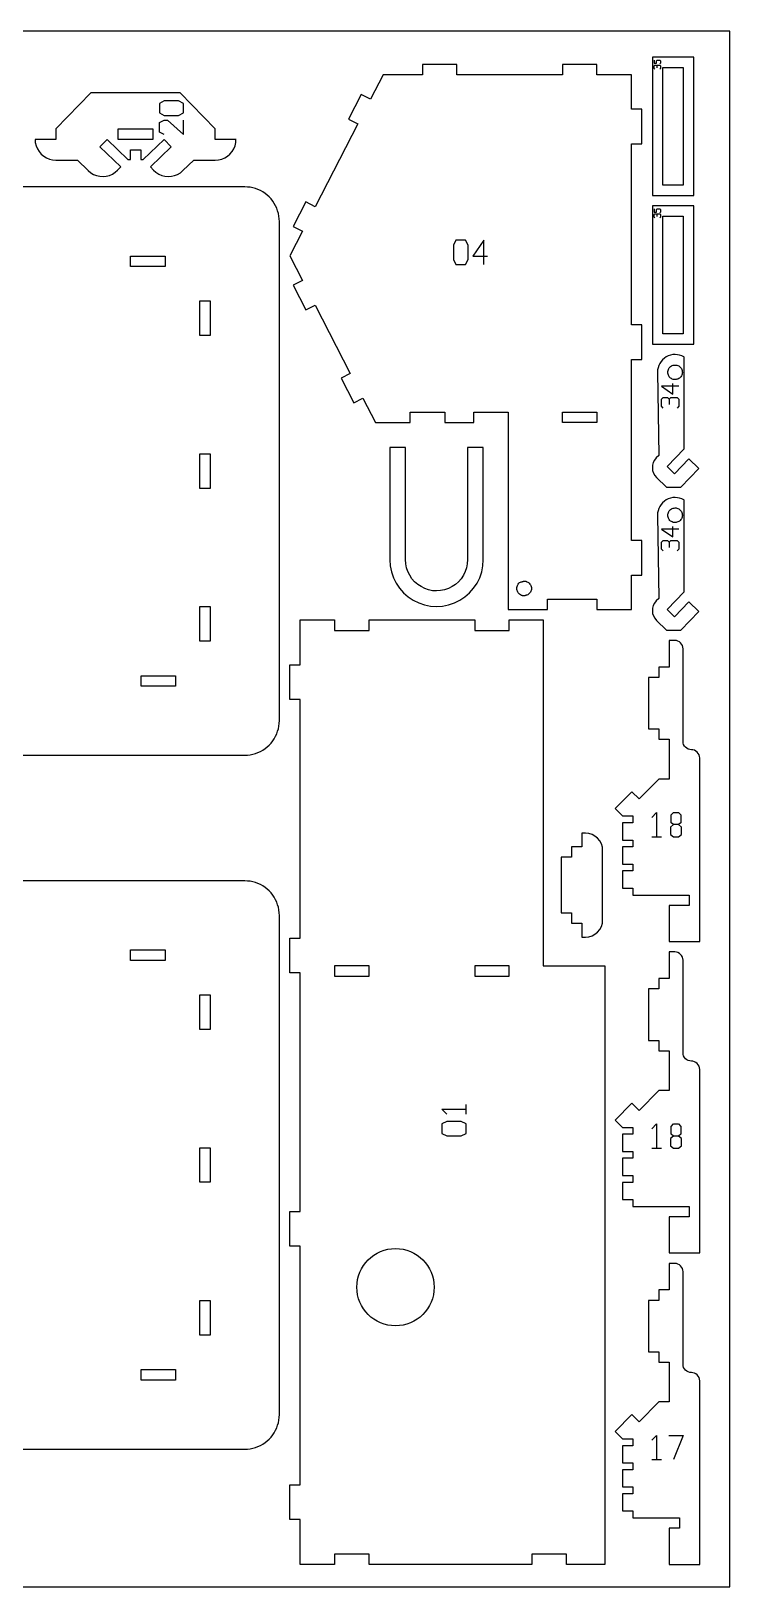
# Model space of a CAD drawing. Header units: millimetres. Extents: x 0 to 450, y 0 to 450.
# Drawn here: x 247.9 to 450, y 0 to 450 of the extents above; entities that cross this region are included whole.
import ezdxf

# ---------------------------------------------------------------- set-up
doc = ezdxf.new("R2010")
doc.units = ezdxf.units.MM
for name, color, linetype in [('CUT', 1, 'Continuous'), ('ENGRAVE', 5, 'Continuous'), ('SHEET', 8, 'Continuous')]:
    doc.layers.add(name, color=color, linetype=linetype)

msp = doc.modelspace()

# ---------------------------------------------------------------- linework, layer by layer
at = {"layer": 'CUT'}
for p, q in [((439.54, 442.51), (427.57, 442.51)), ((427.57, 442.51), (427.57, 402.47)), ((439.54, 402.47), (439.54, 442.51)), ((349.67, 437.39), (346, 430.28)), ((361.04, 437.39), (349.67, 437.39)), ((361.04, 440.39), (361.04, 437.39)), ((371.04, 440.39), (361.04, 440.39)), ((371.04, 437.39), (371.04, 440.39)), ((401.56, 437.39), (371.04, 437.39)), ((401.56, 440.39), (401.56, 437.39)), ((411.56, 440.39), (401.56, 440.39)), ((411.56, 437.39), (411.56, 440.39)), ((421.57, 437.39), (411.56, 437.39)), ((421.57, 427.39), (421.57, 437.39)), ((430.57, 439.51), (436.53, 439.51)), ((430.57, 405.47), (430.57, 439.51)), ((436.53, 439.51), (436.53, 405.47)), ((265.15, 432.17), (255.03, 421.69)), ((291.04, 432.17), (265.15, 432.17)), ((301.15, 421.69), (291.04, 432.17)), ((343.33, 431.65), (339.67, 424.54)), ((346, 430.28), (343.33, 431.65)), ((342.34, 423.16), (330.01, 399.22)), ((339.67, 424.54), (342.34, 423.16)), ((424.57, 427.39), (421.57, 427.39)), ((424.57, 417.39), (424.57, 427.39)), ((255.03, 418.69), (249.03, 418.69)), ((249.03, 418.69), (249.03, 417.75)), ((255.03, 421.69), (255.03, 418.69)), ((267.78, 416.53), (269.86, 418.69)), ((269.86, 418.69), (275.88, 412.88)), ((273.09, 421.69), (283.1, 421.69)), ((273.09, 418.69), (273.09, 421.69)), ((283.1, 418.69), (273.09, 418.69)), ((280.31, 412.88), (286.33, 418.69)), ((283.1, 421.69), (283.1, 418.69)), ((286.33, 418.69), (288.41, 416.53)), ((301.15, 418.69), (301.15, 421.69)), ((307.16, 418.69), (301.15, 418.69)), ((307.08, 417.75), (307.08, 418.69)), ((249.03, 417.75), (249.33, 416.84)), ((249.33, 416.84), (249.69, 415.97)), ((249.69, 415.97), (250.18, 415.17)), ((250.18, 415.17), (250.79, 414.45)), ((250.79, 414.45), (251.51, 413.84)), ((273.8, 410.72), (267.78, 416.53)), ((276.59, 415.69), (279.59, 415.69)), ((276.59, 412.88), (276.59, 415.69)), ((279.59, 415.69), (279.59, 412.88)), ((288.41, 416.53), (282.39, 410.72)), ((304.68, 413.84), (305.4, 414.45)), ((305.4, 414.45), (306.01, 415.17)), ((306.01, 415.17), (306.5, 415.97)), ((306.5, 415.97), (306.86, 416.84)), ((306.86, 416.84), (307.08, 417.75)), ((421.57, 365.03), (421.57, 417.39)), ((421.57, 417.39), (424.57, 417.39)), ((251.51, 413.84), (252.31, 413.35)), ((252.31, 413.35), (253.18, 412.99)), ((253.18, 412.99), (254.1, 412.77)), ((254.1, 412.77), (255.03, 412.69)), ((255.03, 412.69), (261.25, 412.69)), ((261.25, 412.69), (264.41, 409.64)), ((264.41, 409.64), (265.13, 409.04)), ((272.19, 409.16), (272.89, 409.79)), ((272.89, 409.79), (273.8, 410.72)), ((275.88, 412.88), (276.59, 412.88)), ((279.59, 412.88), (280.31, 412.88)), ((282.39, 410.72), (283.3, 409.79)), ((283.3, 409.79), (284, 409.16)), ((291.06, 409.04), (291.78, 409.64)), ((291.78, 409.64), (294.94, 412.69)), ((294.94, 412.69), (301.15, 412.69)), ((301.15, 412.69), (302.09, 412.77)), ((302.09, 412.77), (303.01, 412.99)), ((303.01, 412.99), (303.88, 413.35)), ((303.88, 413.35), (304.68, 413.84)), ((265.13, 409.04), (265.94, 408.56)), ((265.94, 408.56), (266.82, 408.22)), ((266.82, 408.22), (267.74, 408.01)), ((267.74, 408.01), (268.68, 407.96)), ((268.68, 407.96), (269.62, 408.05)), ((269.62, 408.05), (270.53, 408.28)), ((270.53, 408.28), (271.39, 408.66)), ((271.39, 408.66), (272.19, 409.16)), ((284, 409.16), (284.8, 408.66)), ((284.8, 408.66), (285.66, 408.28)), ((285.66, 408.28), (286.57, 408.05)), ((286.57, 408.05), (287.51, 407.96)), ((287.51, 407.96), (288.45, 408.01)), ((288.45, 408.01), (289.37, 408.22)), ((289.37, 408.22), (290.24, 408.56)), ((290.24, 408.56), (291.06, 409.04)), ((436.53, 405.47), (430.57, 405.47)), ((309.68, 404.96), (16.5, 404.96)), ((310.46, 404.89), (309.68, 404.96)), ((311.24, 404.83), (310.46, 404.89)), ((312.01, 404.68), (311.24, 404.83)), ((312.77, 404.47), (312.01, 404.68)), ((313.5, 404.19), (312.77, 404.47)), ((314.22, 403.87), (313.5, 404.19)), ((314.9, 403.48), (314.22, 403.87)), ((315.56, 403.05), (314.9, 403.48)), ((316.17, 402.56), (315.56, 403.05)), ((316.75, 402.03), (316.17, 402.56)), ((317.28, 401.45), (316.75, 402.03)), ((317.77, 400.83), (317.28, 401.45)), ((318.2, 400.18), (317.77, 400.83)), ((327.34, 400.59), (323.67, 393.48)), ((330.01, 399.22), (327.34, 400.59)), ((427.57, 402.47), (439.54, 402.47)), ((318.59, 399.5), (318.2, 400.18)), ((318.92, 398.78), (318.59, 399.5)), ((319.19, 398.05), (318.92, 398.78)), ((319.4, 397.29), (319.19, 398.05)), ((319.56, 396.52), (319.4, 397.29)), ((319.65, 395.74), (319.56, 396.52)), ((439.54, 399.47), (427.57, 399.47)), ((427.57, 399.47), (427.57, 359.42)), ((430.57, 396.47), (436.53, 396.47)), ((430.57, 362.42), (430.57, 396.47)), ((436.53, 396.47), (436.53, 362.42)), ((439.54, 359.42), (439.54, 399.47)), ((319.68, 394.95), (319.65, 395.74)), ((319.68, 250.56), (319.68, 394.95)), ((326.34, 392.1), (322.68, 384.99)), ((323.67, 393.48), (326.34, 392.1)), ((276.67, 381.95), (276.67, 384.95)), ((276.67, 384.95), (286.67, 384.95)), ((286.67, 384.95), (286.67, 381.95)), ((322.68, 384.99), (326.34, 377.88)), ((286.67, 381.95), (276.67, 381.95)), ((326.34, 377.88), (323.67, 376.5)), ((323.67, 376.5), (327.34, 369.39)), ((296.67, 361.95), (296.67, 371.95)), ((296.67, 371.95), (299.67, 371.95)), ((299.67, 371.95), (299.67, 361.95)), ((327.34, 369.39), (330.01, 370.76)), ((330.01, 370.76), (340.19, 350.99)), ((424.57, 365.03), (421.57, 365.03)), ((424.57, 355.03), (424.57, 365.03)), ((299.67, 361.95), (296.67, 361.95)), ((436.53, 362.42), (430.57, 362.42)), ((427.57, 359.42), (439.54, 359.42)), ((431.59, 355.74), (431.04, 355.37)), ((432.19, 356.04), (431.59, 355.74)), ((432.83, 356.25), (432.19, 356.04)), ((433.48, 356.42), (432.83, 356.25)), ((434.15, 356.42), (433.48, 356.42)), ((434.82, 356.38), (434.15, 356.42)), ((435.47, 356.25), (434.82, 356.38)), ((436.1, 356.04), (435.47, 356.25)), ((436.7, 355.74), (436.1, 356.04)), ((436.77, 355.7), (436.7, 355.74)), ((436.77, 329.13), (436.77, 355.7)), ((421.57, 302.67), (421.57, 355.03)), ((421.57, 355.03), (424.57, 355.03)), ((429.08, 351.98), (429.04, 351.31)), ((429.04, 351.31), (429.41, 327.27)), ((429.21, 352.64), (429.08, 351.98)), ((429.43, 353.27), (429.21, 352.64)), ((429.72, 353.87), (429.43, 353.27)), ((430.09, 354.43), (429.72, 353.87)), ((430.53, 354.93), (430.09, 354.43)), ((431.04, 355.37), (430.53, 354.93)), ((432.04, 351.31), (432.06, 351.59)), ((432.06, 351.04), (432.04, 351.31)), ((432.06, 351.59), (432.12, 351.86)), ((432.12, 350.77), (432.06, 351.04)), ((432.12, 351.86), (432.21, 352.12)), ((432.21, 352.12), (432.33, 352.37)), ((432.33, 352.37), (432.48, 352.59)), ((432.48, 352.59), (432.66, 352.8)), ((432.66, 352.8), (432.87, 352.98)), ((432.87, 352.98), (433.1, 353.14)), ((433.1, 353.14), (433.34, 353.26)), ((433.34, 353.26), (433.6, 353.35)), ((433.6, 353.35), (433.87, 353.4)), ((433.87, 353.4), (434.15, 353.42)), ((434.15, 353.42), (434.42, 353.42)), ((434.42, 353.42), (434.69, 353.37)), ((434.69, 353.37), (434.96, 353.29)), ((434.96, 353.29), (435.2, 353.14)), ((435.2, 353.14), (435.43, 352.98)), ((435.43, 352.98), (435.64, 352.8)), ((435.64, 352.8), (435.82, 352.59)), ((435.82, 352.59), (435.97, 352.37)), ((435.97, 352.37), (436.09, 352.12)), ((436.09, 352.12), (436.18, 351.86)), ((436.18, 351.86), (436.23, 351.59)), ((436.23, 351.04), (436.18, 350.77)), ((436.23, 351.59), (436.25, 351.31)), ((436.25, 351.31), (436.23, 351.04)), ((340.19, 350.99), (337.52, 349.61)), ((337.52, 349.61), (341.18, 342.5)), ((432.21, 350.51), (432.12, 350.77)), ((432.33, 350.26), (432.21, 350.51)), ((432.48, 350.03), (432.33, 350.26)), ((432.66, 349.83), (432.48, 350.03)), ((432.87, 349.65), (432.66, 349.83)), ((433.1, 349.49), (432.87, 349.65)), ((433.34, 349.37), (433.1, 349.49)), ((433.6, 349.26), (433.34, 349.37)), ((433.87, 349.21), (433.6, 349.26)), ((434.15, 349.21), (433.87, 349.21)), ((434.42, 349.24), (434.15, 349.21)), ((434.69, 349.3), (434.42, 349.24)), ((434.95, 349.37), (434.69, 349.3)), ((435.2, 349.49), (434.95, 349.37)), ((435.43, 349.65), (435.2, 349.49)), ((435.64, 349.83), (435.43, 349.65)), ((435.82, 350.03), (435.64, 349.83)), ((435.97, 350.26), (435.82, 350.03)), ((436.09, 350.51), (435.97, 350.26)), ((436.18, 350.77), (436.09, 350.51)), ((341.18, 342.5), (343.85, 343.87)), ((343.85, 343.87), (347.52, 336.76)), ((357.52, 336.76), (357.52, 339.76)), ((357.52, 339.76), (367.52, 339.76)), ((367.52, 339.76), (367.52, 336.76)), ((375.9, 336.76), (375.9, 339.76)), ((375.9, 339.76), (385.9, 339.76)), ((385.9, 339.76), (385.9, 282.67)), ((401.56, 336.76), (401.56, 339.76)), ((401.56, 339.76), (411.56, 339.76)), ((411.56, 339.76), (411.56, 336.76)), ((347.52, 336.76), (357.52, 336.76)), ((367.52, 336.76), (375.9, 336.76)), ((411.56, 336.76), (401.56, 336.76)), ((351.65, 329.57), (351.65, 297.03)), ((356.18, 329.57), (351.65, 329.57)), ((356.18, 297.18), (356.18, 329.57)), ((374.13, 329.57), (374.13, 297.18)), ((378.66, 329.57), (374.13, 329.57)), ((378.66, 297.03), (378.66, 329.57)), ((431.83, 324.02), (436.77, 329.13)), ((296.67, 317.75), (296.67, 327.76)), ((296.67, 327.76), (299.67, 327.76)), ((299.67, 327.76), (299.67, 317.75)), ((427.63, 324.48), (427.57, 323.7)), ((427.85, 325.23), (427.63, 324.48)), ((428.21, 325.93), (427.85, 325.23)), ((428.7, 326.54), (428.21, 325.93)), ((429.41, 327.27), (428.7, 326.54)), ((433.99, 321.93), (431.83, 324.02)), ((438.16, 326.25), (433.99, 321.93)), ((441.04, 323.47), (438.16, 326.25)), ((427.57, 323.7), (427.65, 322.92)), ((427.65, 322.92), (427.89, 322.18)), ((427.89, 322.18), (428.28, 321.49)), ((428.28, 321.49), (428.78, 320.9)), ((428.78, 320.9), (431.7, 318.08)), ((435.83, 318.08), (441.04, 323.47)), ((299.67, 317.75), (296.67, 317.75)), ((431.7, 318.08), (435.83, 318.08)), ((433.48, 315.08), (432.83, 314.91)), ((434.15, 315.08), (433.48, 315.08)), ((434.82, 315.04), (434.15, 315.08)), ((435.47, 314.91), (434.82, 315.04)), ((429.08, 310.64), (429.04, 309.97)), ((429.21, 311.29), (429.08, 310.64)), ((429.43, 311.93), (429.21, 311.29)), ((429.72, 312.52), (429.43, 311.93)), ((430.09, 313.08), (429.72, 312.52)), ((430.53, 313.58), (430.09, 313.08)), ((431.04, 314.02), (430.53, 313.58)), ((431.59, 314.4), (431.04, 314.02)), ((432.19, 314.69), (431.59, 314.4)), ((432.06, 310.24), (432.12, 310.51)), ((432.12, 310.51), (432.21, 310.77)), ((432.83, 314.91), (432.19, 314.69)), ((432.21, 310.77), (432.33, 311.02)), ((432.33, 311.02), (432.48, 311.25)), ((432.48, 311.25), (432.66, 311.46)), ((432.66, 311.46), (432.87, 311.64)), ((432.87, 311.64), (433.1, 311.79)), ((433.1, 311.79), (433.34, 311.91)), ((433.34, 311.91), (433.6, 312)), ((433.6, 312), (433.87, 312.05)), ((433.87, 312.05), (434.15, 312.07)), ((434.15, 312.07), (434.42, 312.07)), ((434.42, 312.07), (434.69, 312.03)), ((434.69, 312.03), (434.96, 311.94)), ((434.96, 311.94), (435.2, 311.79)), ((435.2, 311.79), (435.43, 311.64)), ((435.43, 311.64), (435.64, 311.46)), ((436.1, 314.69), (435.47, 314.91)), ((435.64, 311.46), (435.82, 311.25)), ((435.82, 311.25), (435.97, 311.02)), ((435.97, 311.02), (436.09, 310.77)), ((436.09, 310.77), (436.18, 310.51)), ((436.7, 314.4), (436.1, 314.69)), ((436.18, 310.51), (436.23, 310.24)), ((436.77, 314.35), (436.7, 314.4)), ((436.77, 287.78), (436.77, 314.35)), ((429.04, 309.97), (429.41, 285.92)), ((432.04, 309.97), (432.06, 310.24)), ((432.06, 309.69), (432.04, 309.97)), ((432.12, 309.42), (432.06, 309.69)), ((432.21, 309.16), (432.12, 309.42)), ((432.33, 308.92), (432.21, 309.16)), ((432.48, 308.69), (432.33, 308.92)), ((432.66, 308.48), (432.48, 308.69)), ((432.87, 308.3), (432.66, 308.48)), ((433.1, 308.15), (432.87, 308.3)), ((433.34, 308.03), (433.1, 308.15)), ((433.6, 307.91), (433.34, 308.03)), ((433.87, 307.87), (433.6, 307.91)), ((434.15, 307.87), (433.87, 307.87)), ((434.42, 307.9), (434.15, 307.87)), ((434.69, 307.95), (434.42, 307.9)), ((434.95, 308.03), (434.69, 307.95)), ((435.2, 308.15), (434.95, 308.03)), ((435.43, 308.3), (435.2, 308.15)), ((435.64, 308.48), (435.43, 308.3)), ((435.82, 308.69), (435.64, 308.48)), ((435.97, 308.92), (435.82, 308.69)), ((436.09, 309.16), (435.97, 308.92)), ((436.18, 309.42), (436.09, 309.16)), ((436.23, 309.69), (436.18, 309.42)), ((436.23, 310.24), (436.25, 309.97)), ((436.25, 309.97), (436.23, 309.69)), ((424.57, 302.67), (421.57, 302.67)), ((424.57, 292.67), (424.57, 302.67)), ((351.65, 297.03), (351.76, 295.32)), ((356.26, 295.91), (356.18, 297.18)), ((374.13, 297.18), (374.05, 295.91)), ((378.55, 295.32), (378.66, 297.03)), ((351.76, 295.32), (352.1, 293.58)), ((352.1, 293.58), (352.67, 291.91)), ((356.49, 294.76), (356.26, 295.91)), ((356.87, 293.65), (356.49, 294.76)), ((357.39, 292.59), (356.87, 293.65)), ((358.04, 291.62), (357.39, 292.59)), ((372.92, 292.59), (372.27, 291.62)), ((373.44, 293.65), (372.92, 292.59)), ((373.82, 294.76), (373.44, 293.65)), ((374.05, 295.91), (373.82, 294.76)), ((377.64, 291.91), (378.21, 293.58)), ((378.21, 293.58), (378.55, 295.32)), ((421.57, 282.67), (421.57, 292.67)), ((421.57, 292.67), (424.57, 292.67)), ((352.67, 291.91), (353.45, 290.32)), ((353.45, 290.32), (354.44, 288.85)), ((354.44, 288.85), (355.6, 287.53)), ((358.81, 290.74), (358.04, 291.62)), ((359.7, 289.96), (358.81, 290.74)), ((360.67, 289.31), (359.7, 289.96)), ((361.72, 288.79), (360.67, 289.31)), ((362.83, 288.42), (361.72, 288.79)), ((363.98, 288.11), (362.83, 288.42)), ((365.16, 288.11), (363.98, 288.11)), ((366.33, 288.19), (365.16, 288.11)), ((367.48, 288.42), (366.33, 288.19)), ((368.59, 288.79), (367.48, 288.42)), ((369.64, 289.31), (368.59, 288.79)), ((370.61, 289.96), (369.64, 289.31)), ((371.5, 290.74), (370.61, 289.96)), ((372.27, 291.62), (371.5, 290.74)), ((374.71, 287.53), (375.87, 288.85)), ((375.87, 288.85), (376.86, 290.32)), ((376.86, 290.32), (377.64, 291.91)), ((388.36, 288.79), (388.38, 289.07)), ((388.38, 288.52), (388.36, 288.79)), ((388.38, 289.07), (388.43, 289.34)), ((388.43, 288.24), (388.38, 288.52)), ((388.43, 289.34), (388.52, 289.61)), ((388.52, 287.98), (388.43, 288.24)), ((388.52, 289.61), (388.65, 289.85)), ((388.65, 289.85), (388.8, 290.08)), ((388.8, 290.08), (388.98, 290.29)), ((388.98, 290.29), (389.19, 290.48)), ((389.19, 290.48), (389.42, 290.63)), ((389.42, 290.63), (389.67, 290.75)), ((389.67, 290.75), (389.93, 290.75)), ((389.93, 290.84), (390.21, 290.84)), ((390.21, 290.9), (390.48, 290.9)), ((390.48, 290.92), (390.76, 290.92)), ((390.76, 290.9), (391.03, 290.9)), ((391.03, 290.84), (391.29, 290.84)), ((391.29, 290.75), (391.54, 290.63)), ((391.54, 290.63), (391.77, 290.48)), ((391.77, 290.48), (391.98, 290.29)), ((391.98, 290.29), (392.17, 290.08)), ((392.17, 290.08), (392.32, 289.85)), ((392.32, 289.85), (392.44, 289.61)), ((392.44, 289.61), (392.53, 289.34)), ((392.53, 288.24), (392.44, 287.98)), ((392.53, 289.34), (392.59, 289.07)), ((392.59, 288.52), (392.53, 288.24)), ((392.59, 289.07), (392.6, 288.79)), ((392.6, 288.79), (392.59, 288.52)), ((296.67, 273.56), (296.67, 283.56)), ((296.67, 283.56), (299.67, 283.56)), ((299.67, 283.56), (299.67, 273.56)), ((355.6, 287.53), (356.93, 286.36)), ((356.93, 286.36), (358.4, 285.38)), ((358.4, 285.38), (359.98, 284.6)), ((359.98, 284.6), (361.66, 284.03)), ((361.66, 284.03), (363.39, 283.68)), ((363.39, 283.68), (365.16, 283.57)), ((365.16, 283.57), (366.92, 283.68)), ((366.92, 283.68), (368.65, 284.03)), ((368.65, 284.03), (370.33, 284.6)), ((370.33, 284.6), (371.91, 285.38)), ((371.91, 285.38), (373.38, 286.36)), ((373.38, 286.36), (374.71, 287.53)), ((388.65, 287.73), (388.52, 287.98)), ((388.8, 287.5), (388.65, 287.73)), ((388.98, 287.29), (388.8, 287.5)), ((389.19, 287.11), (388.98, 287.29)), ((389.42, 286.96), (389.19, 287.11)), ((389.67, 286.83), (389.42, 286.96)), ((389.93, 286.74), (389.67, 286.74)), ((390.21, 286.69), (389.93, 286.69)), ((390.48, 286.67), (390.21, 286.67)), ((390.76, 286.69), (390.48, 286.69)), ((391.03, 286.74), (390.76, 286.74)), ((391.29, 286.83), (391.03, 286.83)), ((391.54, 286.96), (391.29, 286.83)), ((391.77, 287.11), (391.54, 286.96)), ((391.98, 287.29), (391.77, 287.11)), ((392.17, 287.5), (391.98, 287.29)), ((392.32, 287.73), (392.17, 287.5)), ((392.44, 287.98), (392.32, 287.73)), ((397.21, 282.67), (397.21, 285.67)), ((397.21, 285.67), (411.56, 285.67)), ((411.56, 285.67), (411.56, 282.67)), ((427.85, 283.89), (427.63, 283.13)), ((428.21, 284.58), (427.85, 283.89)), ((428.7, 285.19), (428.21, 284.58)), ((429.41, 285.92), (428.7, 285.19)), ((431.83, 282.67), (436.77, 287.78)), ((438.16, 284.9), (433.99, 280.59)), ((441.04, 282.12), (438.16, 284.9)), ((325.68, 279.67), (335.68, 279.67)), ((325.68, 266.67), (325.68, 279.67)), ((335.68, 279.67), (335.68, 276.67)), ((345.68, 279.67), (376.2, 279.67)), ((345.68, 276.67), (345.68, 279.67)), ((376.2, 279.67), (376.2, 276.67)), ((385.9, 282.67), (397.21, 282.67)), ((386.2, 279.67), (396, 279.67)), ((386.2, 276.67), (386.2, 279.67)), ((396, 279.67), (396, 179.62)), ((411.56, 282.67), (421.57, 282.67)), ((427.63, 283.13), (427.57, 282.35)), ((427.57, 282.35), (427.65, 281.58)), ((427.65, 281.58), (427.89, 280.83)), ((427.89, 280.83), (428.28, 280.15)), ((428.28, 280.15), (428.78, 279.55)), ((428.78, 279.55), (431.7, 276.73)), ((433.99, 280.59), (431.83, 282.67)), ((435.83, 276.73), (441.04, 282.12)), ((335.68, 276.67), (345.68, 276.67)), ((376.2, 276.67), (386.2, 276.67)), ((431.7, 276.73), (435.83, 276.73)), ((299.67, 273.56), (296.67, 273.56)), ((432.45, 273.73), (432.45, 266.03)), ((434.05, 273.73), (432.45, 273.73)), ((434.52, 273.69), (434.05, 273.73)), ((434.97, 273.55), (434.52, 273.69)), ((435.38, 273.33), (434.97, 273.55)), ((435.75, 273.03), (435.38, 273.33)), ((436.04, 272.67), (435.75, 273.03)), ((436.27, 272.25), (436.04, 272.67)), ((436.4, 271.8), (436.27, 272.25)), ((436.45, 271.33), (436.4, 271.8)), ((436.45, 244.56), (436.45, 271.33)), ((322.68, 266.67), (325.68, 266.67)), ((322.68, 256.67), (322.68, 266.67)), ((429.45, 266.03), (429.45, 263.03)), ((432.45, 266.03), (429.45, 266.03)), ((279.67, 260.56), (279.67, 263.56)), ((279.67, 263.56), (289.67, 263.56)), ((289.67, 263.56), (289.67, 260.56)), ((426.45, 263.03), (426.45, 248.16)), ((429.45, 263.03), (426.45, 263.03)), ((289.67, 260.56), (279.67, 260.56)), ((325.68, 256.67), (322.68, 256.67)), ((325.68, 187.61), (325.68, 256.67)), ((319.19, 247.47), (319.4, 248.22)), ((319.4, 248.22), (319.56, 248.99)), ((319.56, 248.99), (319.65, 249.77)), ((319.65, 249.77), (319.68, 250.56)), ((426.45, 248.16), (429.45, 248.16)), ((429.45, 248.16), (429.45, 245.16)), ((316.17, 242.95), (316.75, 243.48)), ((316.75, 243.48), (317.28, 244.06)), ((317.28, 244.06), (317.77, 244.68)), ((317.77, 244.68), (318.2, 245.33)), ((318.2, 245.33), (318.59, 246.02)), ((318.59, 246.02), (318.92, 246.73)), ((318.92, 246.73), (319.19, 247.47)), ((429.45, 245.16), (432.45, 245.16)), ((432.45, 245.16), (432.45, 233.67)), ((436.49, 244.09), (436.45, 244.56)), ((436.63, 243.64), (436.49, 244.09)), ((436.85, 243.22), (436.63, 243.64)), ((437.15, 242.86), (436.85, 243.22)), ((233.25, 240.55), (309.68, 240.55)), ((309.68, 240.55), (310.46, 240.59)), ((310.46, 240.59), (311.24, 240.68)), ((311.24, 240.68), (312.01, 240.83)), ((312.01, 240.83), (312.77, 241.04)), ((312.77, 241.04), (313.5, 241.32)), ((313.5, 241.32), (314.22, 241.65)), ((314.22, 241.65), (314.9, 242.03)), ((314.9, 242.03), (315.56, 242.47)), ((315.56, 242.47), (316.17, 242.95)), ((437.52, 242.56), (437.15, 242.86)), ((437.93, 242.34), (437.52, 242.56)), ((438.38, 242.2), (437.93, 242.34)), ((438.86, 242.11), (438.38, 242.2)), ((439.33, 242.11), (438.86, 242.11)), ((439.78, 241.97), (439.33, 242.11)), ((440.19, 241.75), (439.78, 241.97)), ((440.56, 241.45), (440.19, 241.75)), ((440.86, 241.09), (440.56, 241.45)), ((441.08, 240.68), (440.86, 241.09)), ((441.21, 240.23), (441.08, 240.68)), ((441.26, 239.76), (441.21, 240.23)), ((441.26, 186.66), (441.26, 239.76)), ((421.64, 230), (416.83, 225.1)), ((423.78, 227.9), (421.64, 230)), ((429.45, 233.67), (423.78, 227.9)), ((432.45, 233.67), (429.45, 233.67)), ((416.83, 225.1), (418.97, 223)), ((418.97, 223), (421.97, 223)), ((418.97, 220.99), (418.97, 216.03)), ((421.97, 220.99), (418.97, 220.99)), ((421.97, 223), (421.97, 220.99)), ((408.2, 218.02), (407.2, 218.02)), ((407.2, 218.02), (407.2, 214.02)), ((409.18, 217.92), (408.2, 218.02)), ((410.12, 217.64), (409.18, 217.92)), ((410.98, 217.18), (410.12, 217.64)), ((411.74, 216.56), (410.98, 217.18)), ((412.36, 215.8), (411.74, 216.56)), ((418.97, 216.03), (421.97, 216.03)), ((421.97, 216.03), (421.97, 214.03)), ((407.2, 214.02), (404.2, 214.02)), ((404.2, 214.02), (404.2, 211.02)), ((412.82, 214.93), (412.36, 215.8)), ((413.11, 214), (412.82, 214.93)), ((413.2, 213.02), (413.11, 214)), ((413.2, 192.95), (413.2, 213.02)), ((418.97, 214.03), (418.97, 209.07)), ((421.97, 214.03), (418.97, 214.03)), ((404.2, 211.02), (401.2, 211.02)), ((401.2, 211.02), (401.2, 194.96)), ((418.97, 209.07), (421.97, 209.07)), ((418.97, 207.07), (418.97, 202.11)), ((421.97, 207.07), (418.97, 207.07)), ((421.97, 209.07), (421.97, 207.07)), ((309.68, 204.23), (16.5, 204.23)), ((310.46, 204.16), (309.68, 204.23)), ((311.24, 204.11), (310.46, 204.16)), ((312.01, 203.95), (311.24, 204.11)), ((312.77, 203.74), (312.01, 203.95)), ((313.5, 203.47), (312.77, 203.74)), ((314.22, 203.14), (313.5, 203.47)), ((314.9, 202.75), (314.22, 203.14)), ((315.56, 202.32), (314.9, 202.75)), ((316.17, 201.83), (315.56, 202.32)), ((316.75, 201.3), (316.17, 201.83)), ((317.28, 200.72), (316.75, 201.3)), ((317.77, 200.11), (317.28, 200.72)), ((318.2, 199.45), (317.77, 200.11)), ((318.59, 198.77), (318.2, 199.45)), ((318.92, 198.05), (318.59, 198.77)), ((319.19, 197.32), (318.92, 198.05)), ((418.97, 202.11), (421.97, 202.11)), ((421.97, 202.11), (421.97, 200.11)), ((421.97, 200.11), (438.26, 200.11)), ((438.26, 200.11), (438.26, 197.11)), ((319.4, 196.56), (319.19, 197.32)), ((319.56, 195.79), (319.4, 196.56)), ((319.65, 195.01), (319.56, 195.79)), ((319.68, 194.23), (319.65, 195.01)), ((319.68, 49.83), (319.68, 194.23)), ((401.2, 194.96), (404.2, 194.96)), ((404.2, 194.96), (404.2, 191.95)), ((432.45, 197.11), (432.45, 186.66)), ((438.26, 197.11), (432.45, 197.11)), ((404.2, 191.95), (407.2, 191.95)), ((407.2, 191.95), (407.2, 187.95)), ((410.98, 188.8), (411.74, 189.42)), ((411.74, 189.42), (412.36, 190.18)), ((412.36, 190.18), (412.82, 191.04)), ((412.82, 191.04), (413.11, 191.98)), ((413.11, 191.98), (413.2, 192.95)), ((322.68, 187.61), (325.68, 187.61)), ((322.68, 177.61), (322.68, 187.61)), ((407.2, 187.95), (408.2, 187.95)), ((408.2, 187.95), (409.18, 188.05)), ((409.18, 188.05), (410.12, 188.33)), ((410.12, 188.33), (410.98, 188.8)), ((432.45, 186.66), (441.26, 186.66)), ((276.67, 181.22), (276.67, 184.22)), ((276.67, 184.22), (286.67, 184.22)), ((286.67, 181.22), (276.67, 181.22)), ((286.67, 184.22), (286.67, 181.22)), ((432.45, 183.66), (432.45, 175.95)), ((434.05, 183.66), (432.45, 183.66)), ((434.52, 183.61), (434.05, 183.66)), ((434.97, 183.47), (434.52, 183.61)), ((435.38, 183.25), (434.97, 183.47)), ((435.75, 182.95), (435.38, 183.25)), ((436.04, 182.59), (435.75, 182.95)), ((436.27, 182.17), (436.04, 182.59)), ((436.4, 181.72), (436.27, 182.17)), ((436.45, 181.25), (436.4, 181.72)), ((436.45, 154.48), (436.45, 181.25)), ((325.68, 177.61), (322.68, 177.61)), ((325.68, 108.56), (325.68, 177.61)), ((345.68, 179.62), (335.68, 179.62)), ((335.68, 179.62), (335.68, 176.62)), ((335.68, 176.62), (345.68, 176.62)), ((345.68, 176.62), (345.68, 179.62)), ((386.2, 179.62), (376.2, 179.62)), ((376.2, 179.62), (376.2, 176.62)), ((376.2, 176.62), (386.2, 176.62)), ((386.2, 176.62), (386.2, 179.62)), ((396, 179.62), (413.83, 179.62)), ((413.83, 179.62), (413.83, 6.5)), ((429.45, 175.95), (429.45, 172.95)), ((432.45, 175.95), (429.45, 175.95)), ((296.67, 161.22), (296.67, 171.22)), ((296.67, 171.22), (299.67, 171.22)), ((299.67, 171.22), (299.67, 161.22)), ((426.45, 172.95), (426.45, 158.08)), ((429.45, 172.95), (426.45, 172.95)), ((299.67, 161.22), (296.67, 161.22)), ((426.45, 158.08), (429.45, 158.08)), ((429.45, 158.08), (429.45, 155.08)), ((429.45, 155.08), (432.45, 155.08)), ((432.45, 155.08), (432.45, 143.6)), ((436.49, 154.01), (436.45, 154.48)), ((436.63, 153.56), (436.49, 154.01)), ((436.85, 153.15), (436.63, 153.56)), ((437.15, 152.78), (436.85, 153.15)), ((437.52, 152.48), (437.15, 152.78)), ((437.93, 152.26), (437.52, 152.48)), ((438.38, 152.13), (437.93, 152.26)), ((438.86, 152.03), (438.38, 152.13)), ((439.33, 152.03), (438.86, 152.03)), ((439.78, 151.9), (439.33, 152.03)), ((440.19, 151.67), (439.78, 151.9)), ((440.56, 151.38), (440.19, 151.67)), ((440.86, 151.01), (440.56, 151.38)), ((441.08, 150.6), (440.86, 151.01)), ((441.21, 150.15), (441.08, 150.6)), ((441.26, 149.68), (441.21, 150.15)), ((441.26, 96.58), (441.26, 149.68)), ((421.64, 139.92), (416.83, 135.02)), ((423.78, 137.82), (421.64, 139.92)), ((429.45, 143.6), (423.78, 137.82)), ((432.45, 143.6), (429.45, 143.6)), ((416.83, 135.02), (418.97, 132.92)), ((418.97, 132.92), (421.97, 132.92)), ((418.97, 130.92), (418.97, 125.96)), ((421.97, 130.92), (418.97, 130.92)), ((421.97, 132.92), (421.97, 130.92)), ((296.67, 117.03), (296.67, 127.03)), ((296.67, 127.03), (299.67, 127.03)), ((299.67, 127.03), (299.67, 117.03)), ((418.97, 125.96), (421.97, 125.96)), ((418.97, 123.96), (418.97, 118.99)), ((421.97, 123.96), (418.97, 123.96)), ((421.97, 125.96), (421.97, 123.96)), ((299.67, 117.03), (296.67, 117.03)), ((418.97, 118.99), (421.97, 118.99)), ((421.97, 118.99), (421.97, 116.99)), ((418.97, 116.99), (418.97, 112.03)), ((421.97, 116.99), (418.97, 116.99)), ((322.68, 108.56), (325.68, 108.56)), ((322.68, 98.56), (322.68, 108.56)), ((418.97, 112.03), (421.97, 112.03)), ((421.97, 112.03), (421.97, 110.03)), ((421.97, 110.03), (438.26, 110.03)), ((438.26, 110.03), (438.26, 107.03)), ((432.45, 107.03), (432.45, 96.58)), ((438.26, 107.03), (432.45, 107.03)), ((325.68, 98.56), (322.68, 98.56)), ((325.68, 29.5), (325.68, 98.56)), ((432.45, 96.58), (441.26, 96.58)), ((432.45, 93.58), (432.45, 85.88)), ((434.05, 93.58), (432.45, 93.58)), ((434.52, 93.53), (434.05, 93.58)), ((434.97, 93.39), (434.52, 93.53)), ((435.38, 93.17), (434.97, 93.39)), ((435.75, 92.87), (435.38, 93.17)), ((436.04, 92.51), (435.75, 92.87)), ((436.27, 92.09), (436.04, 92.51)), ((436.4, 91.64), (436.27, 92.09)), ((436.45, 91.18), (436.4, 91.64)), ((436.45, 64.4), (436.45, 91.18)), ((429.45, 85.88), (429.45, 82.87)), ((432.45, 85.88), (429.45, 85.88)), ((296.67, 72.83), (296.67, 82.84)), ((296.67, 82.84), (299.67, 82.84)), ((299.67, 82.84), (299.67, 72.83)), ((426.45, 82.87), (426.45, 68)), ((429.45, 82.87), (426.45, 82.87)), ((299.67, 72.83), (296.67, 72.83)), ((426.45, 68), (429.45, 68)), ((429.45, 68), (429.45, 65)), ((429.45, 65), (432.45, 65)), ((432.45, 65), (432.45, 53.52)), ((436.49, 63.93), (436.45, 64.4)), ((436.63, 63.48), (436.49, 63.93)), ((436.85, 63.07), (436.63, 63.48)), ((437.15, 62.7), (436.85, 63.07)), ((279.67, 59.83), (279.67, 62.83)), ((279.67, 62.83), (289.67, 62.83)), ((289.67, 59.83), (279.67, 59.83)), ((289.67, 62.83), (289.67, 59.83)), ((437.52, 62.41), (437.15, 62.7)), ((437.93, 62.18), (437.52, 62.41)), ((438.38, 62.05), (437.93, 62.18)), ((438.85, 62), (438.38, 62.05)), ((438.86, 62), (438.85, 62)), ((439.33, 61.95), (438.85, 62)), ((439.78, 61.82), (439.33, 61.95)), ((440.19, 61.6), (439.78, 61.82)), ((440.56, 61.3), (440.19, 61.6)), ((440.86, 60.93), (440.56, 61.3)), ((441.08, 60.52), (440.86, 60.93)), ((441.21, 60.07), (441.08, 60.52)), ((441.26, 59.6), (441.21, 60.07)), ((441.26, 6.5), (441.26, 59.6)), ((319.65, 49.04), (319.68, 49.83)), ((421.64, 49.84), (416.83, 44.94)), ((423.78, 47.74), (421.64, 49.84)), ((429.45, 53.52), (423.78, 47.74)), ((432.45, 53.52), (429.45, 53.52)), ((318.2, 44.6), (318.59, 45.29)), ((318.59, 45.29), (318.92, 46)), ((318.92, 46), (319.19, 46.74)), ((319.19, 46.74), (319.4, 47.49)), ((319.4, 47.49), (319.56, 48.26)), ((319.56, 48.26), (319.65, 49.04)), ((312.77, 40.32), (313.5, 40.59)), ((313.5, 40.59), (314.22, 40.92)), ((314.22, 40.92), (314.9, 41.3)), ((314.9, 41.3), (315.56, 41.74)), ((315.56, 41.74), (316.17, 42.22)), ((316.17, 42.22), (316.75, 42.76)), ((316.75, 42.76), (317.28, 43.33)), ((317.28, 43.33), (317.77, 43.95)), ((317.77, 43.95), (318.2, 44.6)), ((416.83, 44.94), (418.97, 42.84)), ((418.97, 42.84), (421.97, 42.84)), ((418.97, 40.84), (418.97, 35.88)), ((421.97, 40.84), (418.97, 40.84)), ((421.97, 42.84), (421.97, 40.84)), ((233.25, 39.83), (309.68, 39.83)), ((309.68, 39.83), (310.46, 39.86)), ((310.46, 39.86), (311.24, 39.95)), ((311.24, 39.95), (312.01, 40.1)), ((312.01, 40.1), (312.77, 40.32)), ((418.97, 35.88), (421.97, 35.88)), ((418.97, 33.88), (418.97, 28.92)), ((421.97, 33.88), (418.97, 33.88)), ((421.97, 35.88), (421.97, 33.88)), ((322.68, 29.5), (325.68, 29.5)), ((322.68, 19.5), (322.68, 29.5)), ((418.97, 28.92), (421.97, 28.92)), ((421.97, 28.92), (421.97, 26.92)), ((418.97, 26.92), (418.97, 21.95)), ((421.97, 26.92), (418.97, 26.92)), ((325.68, 19.5), (322.68, 19.5)), ((325.68, 6.5), (325.68, 19.5)), ((418.97, 21.95), (421.97, 21.95)), ((421.97, 21.95), (421.97, 19.95)), ((421.97, 19.95), (435.45, 19.95)), ((435.45, 19.95), (435.45, 16.95)), ((432.45, 16.95), (432.45, 6.5)), ((435.45, 16.95), (432.45, 16.95)), ((345.68, 9.5), (335.68, 9.5)), ((335.68, 9.5), (335.68, 6.5)), ((345.68, 6.5), (345.68, 9.5)), ((402.76, 9.5), (392.75, 9.5)), ((392.75, 9.5), (392.75, 6.5)), ((402.76, 6.5), (402.76, 9.5)), ((335.68, 6.5), (325.68, 6.5)), ((392.75, 6.5), (345.68, 6.5)), ((413.83, 6.5), (402.76, 6.5)), ((432.45, 6.5), (441.26, 6.5))]:
    msp.add_line(p, q, dxfattribs=at)
msp.add_circle((353.28, 86.69), 11.18, dxfattribs=at)
at = {"layer": 'ENGRAVE'}
for p, q in [((428.07, 441.64), (428.07, 440.71)), ((428.81, 441.45), (428.99, 441.64)), ((428.81, 440.71), (428.81, 441.45)), ((428.99, 441.64), (429.74, 441.64)), ((429.74, 441.64), (429.92, 441.45)), ((429.92, 441.45), (429.92, 440.71)), ((428.07, 440.71), (428.81, 440.71)), ((428.07, 439.97), (428.25, 440.15)), ((428.07, 439.23), (428.07, 439.97)), ((428.25, 439.04), (428.07, 439.23)), ((428.25, 440.15), (428.7, 440.15)), ((428.7, 440.15), (428.88, 439.97)), ((428.88, 439.97), (429.07, 440.15)), ((428.88, 439.97), (428.88, 439.41)), ((429.07, 440.15), (429.74, 440.15)), ((429.92, 440.71), (429.74, 440.53)), ((429.74, 440.15), (429.92, 439.97)), ((429.92, 439.23), (429.74, 439.04)), ((429.92, 439.97), (429.92, 439.23)), ((286.37, 429.8), (284.99, 429.11)), ((284.99, 429.11), (284.99, 426.33)), ((290.54, 429.8), (286.37, 429.8)), ((291.93, 429.11), (290.54, 429.8)), ((291.93, 426.33), (291.93, 429.11)), ((284.99, 426.33), (286.37, 425.64)), ((284.99, 423.55), (286.37, 424.25)), ((284.99, 420.77), (284.99, 423.55)), ((286.37, 425.64), (290.54, 425.64)), ((286.37, 424.25), (287.35, 424.25)), ((287.35, 424.25), (291.93, 420.08)), ((290.54, 425.64), (291.93, 426.33)), ((291.93, 420.08), (291.93, 424.25)), ((286.37, 420.08), (284.99, 420.77)), ((428.07, 398.59), (428.07, 397.67)), ((428.07, 397.67), (428.81, 397.67)), ((428.07, 396.92), (428.25, 397.11)), ((428.07, 396.18), (428.07, 396.92)), ((428.25, 396), (428.07, 396.18)), ((428.25, 397.11), (428.7, 397.11)), ((428.7, 397.11), (428.88, 396.92)), ((428.81, 398.41), (428.99, 398.59)), ((428.81, 397.67), (428.81, 398.41)), ((428.88, 396.92), (429.07, 397.11)), ((428.88, 396.92), (428.88, 396.37)), ((428.99, 398.59), (429.74, 398.59)), ((429.07, 397.11), (429.74, 397.11)), ((429.74, 398.59), (429.92, 398.41)), ((429.92, 397.67), (429.74, 397.48)), ((429.74, 397.11), (429.92, 396.92)), ((429.92, 396.18), (429.74, 396)), ((429.92, 398.41), (429.92, 397.67)), ((429.92, 396.92), (429.92, 396.18)), ((370.77, 389.5), (370.07, 388.1)), ((370.07, 388.1), (370.07, 383.9)), ((373.57, 389.5), (370.77, 389.5)), ((374.27, 388.1), (373.57, 389.5)), ((374.27, 383.9), (374.27, 388.1)), ((378.82, 389.5), (375.67, 384.95)), ((378.82, 382.5), (378.82, 389.5)), ((370.07, 383.9), (370.77, 382.5)), ((370.77, 382.5), (373.57, 382.5)), ((373.57, 382.5), (374.27, 383.9)), ((375.67, 384.95), (379.87, 384.95)), ((435.25, 347.3), (430.2, 347.3)), ((430.2, 347.3), (433.48, 345.03)), ((433.48, 345.03), (433.48, 348.06)), ((430.2, 343.51), (430.7, 344.02)), ((430.2, 341.49), (430.2, 343.51)), ((430.7, 344.02), (431.92, 344.02)), ((431.92, 344.02), (432.42, 343.51)), ((432.42, 343.51), (432.93, 344.02)), ((432.42, 343.51), (432.42, 341.99)), ((432.93, 344.02), (434.75, 344.02)), ((434.75, 344.02), (435.25, 343.51)), ((435.25, 343.51), (435.25, 341.49)), ((430.7, 340.98), (430.2, 341.49)), ((435.25, 341.49), (434.75, 340.98)), ((433.48, 303.68), (433.48, 306.71)), ((435.25, 305.96), (430.2, 305.96)), ((430.2, 305.96), (433.48, 303.68)), ((430.2, 302.17), (430.7, 302.67)), ((430.2, 300.14), (430.2, 302.17)), ((430.7, 302.67), (431.92, 302.67)), ((431.92, 302.67), (432.42, 302.17)), ((432.42, 302.17), (432.93, 302.67)), ((432.42, 302.17), (432.42, 300.65)), ((432.93, 302.67), (434.75, 302.67)), ((434.75, 302.67), (435.25, 302.17)), ((435.25, 302.17), (435.25, 300.14)), ((430.7, 299.64), (430.2, 300.14)), ((435.25, 300.14), (434.75, 299.64)), ((427.41, 222.57), (428.81, 223.97)), ((428.81, 223.97), (428.81, 216.97)), ((433.01, 223.27), (433.71, 223.97)), ((433.01, 221.03), (433.01, 223.27)), ((433.71, 220.47), (433.01, 221.03)), ((433.71, 223.97), (435.11, 223.97)), ((435.11, 223.97), (435.81, 223.27)), ((435.81, 221.03), (435.11, 220.47)), ((435.81, 223.27), (435.81, 221.03)), ((427.41, 216.97), (430.21, 216.97)), ((433.71, 220.47), (432.8, 219.77)), ((432.8, 219.77), (432.8, 217.67)), ((432.8, 217.67), (433.71, 216.97)), ((435.11, 220.47), (433.71, 220.47)), ((433.71, 216.97), (435.11, 216.97)), ((436.02, 219.77), (435.11, 220.47)), ((435.11, 216.97), (436.02, 217.67)), ((436.02, 217.67), (436.02, 219.77)), ((373.72, 136.74), (373.72, 139.54)), ((368.12, 136.74), (366.72, 138.14)), ((366.72, 138.14), (373.72, 138.14)), ((368.12, 134.64), (366.72, 133.94)), ((366.72, 133.94), (366.72, 131.14)), ((366.72, 131.14), (368.12, 130.44)), ((372.32, 134.64), (368.12, 134.64)), ((373.72, 133.94), (372.32, 134.64)), ((372.32, 130.44), (373.72, 131.14)), ((373.72, 131.14), (373.72, 133.94)), ((427.41, 132.49), (428.81, 133.89)), ((428.81, 133.89), (428.81, 126.89)), ((433.01, 133.19), (433.71, 133.89)), ((433.01, 130.95), (433.01, 133.19)), ((433.71, 130.39), (433.01, 130.95)), ((433.71, 133.89), (435.11, 133.89)), ((435.11, 133.89), (435.81, 133.19)), ((435.81, 130.95), (435.11, 130.39)), ((435.81, 133.19), (435.81, 130.95)), ((368.12, 130.44), (372.32, 130.44)), ((427.41, 126.89), (430.21, 126.89)), ((433.71, 130.39), (432.8, 129.69)), ((432.8, 129.69), (432.8, 127.59)), ((432.8, 127.59), (433.71, 126.89)), ((435.11, 130.39), (433.71, 130.39)), ((433.71, 126.89), (435.11, 126.89)), ((436.02, 129.69), (435.11, 130.39)), ((435.11, 126.89), (436.02, 127.59)), ((436.02, 127.59), (436.02, 129.69)), ((427.41, 42.42), (428.81, 43.82)), ((428.81, 43.82), (428.81, 36.82)), ((432.31, 43.82), (436.51, 43.82)), ((436.51, 43.82), (433.71, 36.82)), ((427.41, 36.82), (430.21, 36.82))]:
    msp.add_line(p, q, dxfattribs=at)
at = {"layer": 'SHEET'}
for p, q in [((450, 450), (0, 450)), ((450, 0), (450, 450)), ((0, 0), (450, 0))]:
    msp.add_line(p, q, dxfattribs=at)

doc.saveas('drawing.dxf')
